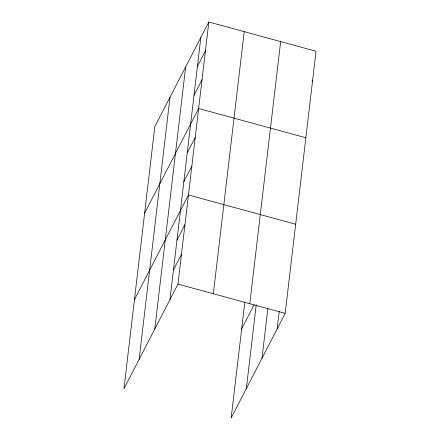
<?xml version="1.0" encoding="UTF-8"?>
<svg xmlns="http://www.w3.org/2000/svg" width="440" height="440" viewBox="0 0 440 440"><rect width="100%" height="100%" fill="white"/><g stroke="black" fill="none" stroke-linecap="round" stroke-linejoin="round"><path stroke-width="0.66" d="M139.133 359.332L170.011 97.218M154.776 329.027L185.653 66.913M169.956 299.613L200.833 37.499M208.835 22L154.825 126.632L123.954 388.745L177.958 284.108L208.835 22L316.047 51.255L285.175 313.368L231.165 418L244.827 302.06M213.34 293.766L244.216 31.652M249.794 303.71L280.665 41.602M246.351 388.586L256.212 304.87M261.993 358.281L267.878 308.319M277.173 328.867L279.24 311.311M197.434 66.33L205.436 50.831M194.04 95.167L202.043 79.662M144.639 213.131L198.644 108.499L305.861 137.753M187.248 152.829L195.25 137.329M183.849 181.66L191.851 166.161M134.447 299.629L188.458 194.992L295.669 224.246M176.957 240.196L184.954 224.697M173.454 269.907L181.456 254.403M312.037 81.279L312.653 80.086M241.665 328.884L254.117 304.761M177.958 284.108L285.175 313.368"/></g></svg>
